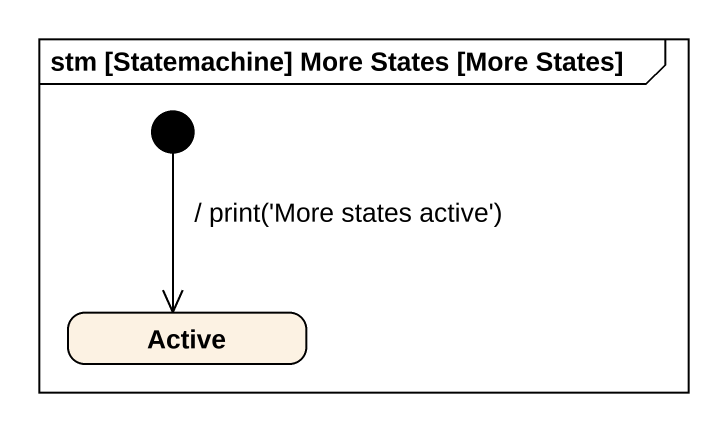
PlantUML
@startuml
mainframe stm [Statemachine] More States [More States]
hide empty description
state Active
[*] --> Active : / print('More states active')
@enduml
